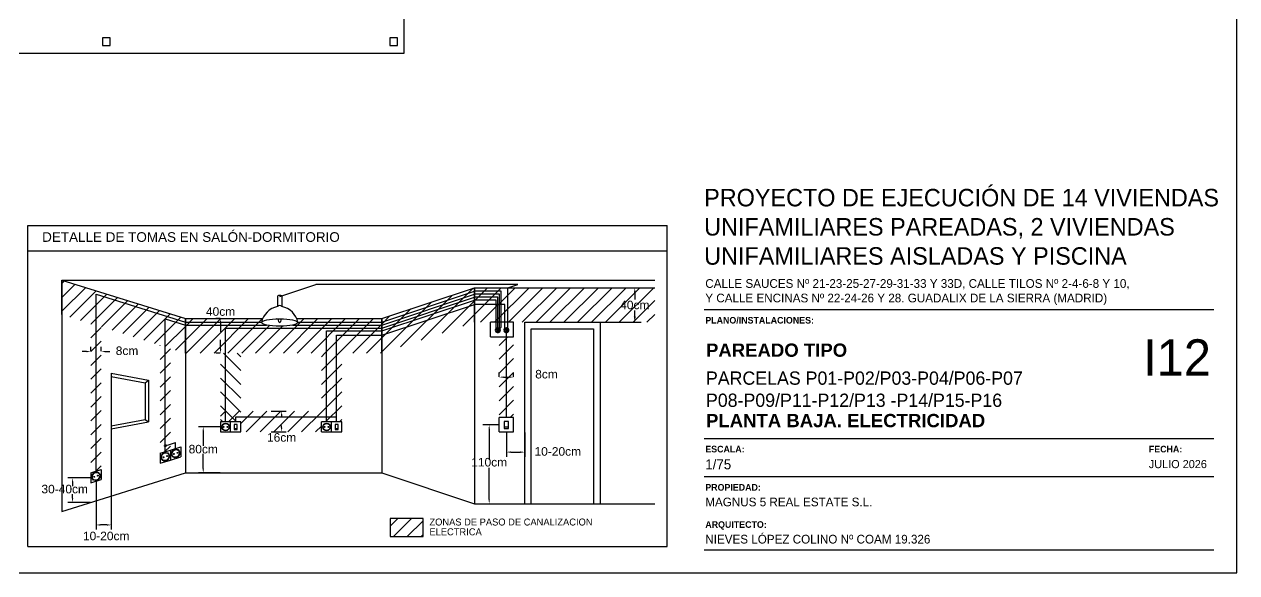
# Model space of a CAD drawing. Header units: millimetres. Extents: x 441156 to 441876, y 4514765 to 4515211.
# Drawn here: x 441412.62 to 441428.56, y 4515133.81 to 4515141.02 of the extents above; entities that cross this region are included whole.
import ezdxf

# ---------------------------------------------------------------- set-up
doc = ezdxf.new("R2010")
doc.units = ezdxf.units.MM
doc.layers.add('01_cartela', color=6, linetype='Continuous', plot=False)
for name, color, linetype in [('01_mono BAJA', 2, 'Continuous'), ('01_texto cartela', 5, 'Continuous'), ('01_textos', 7, 'Continuous'), ('CALEFAC_NOTAS', 7, 'Continuous'), ('CIRCUITOS SUELO RADIANTE', 1, 'Continuous'), ('INGIN ELECTRICIDAD TEXTO', 7, 'Continuous')]:
    doc.layers.add(name, color=color, linetype=linetype)
doc.styles.add('Century Gothic', font='', dxfattribs={"height": 2})
doc.styles.add('Century Gothic_3', font='', dxfattribs={"height": 4.5})
doc.styles.add('Century Gothic_5', font='', dxfattribs={"height": 2.5})
doc.styles.add('Century Gothic_6', font='', dxfattribs={"height": 11})
doc.styles.add('Estilo1', font='swissel.ttf')
doc.styles.add('NIEVES3', font='swisseb.ttf')
doc.styles.add('TEXTOINS_100_Century', font='', dxfattribs={"height": 0.13})
doc.styles.get('Century Gothic').set_extended_font_data('Century Gothic')
doc.styles.get('Century Gothic_3').set_extended_font_data('Century Gothic')
doc.styles.get('Century Gothic_5').set_extended_font_data('Century Gothic')
doc.styles.get('Century Gothic_6').set_extended_font_data('Century Gothic')
doc.styles.get('TEXTOINS_100_Century').set_extended_font_data('Century Gothic')
pattern_1 = [(45, (441350.50164, 4515104.89434), (-0.09113505, 0.09113505), [])]

# ---------------------------------------------------------------- blocks, each defined once
blk = doc.blocks.new('A$C6A825EFA')
at = {"layer": '01_mono BAJA', "color": 254}
for p, q in [((15.7, 0, 0), (15.7, 3)), ((0, 0, 0), (15.7, 0, 0))]:
    blk.add_line(p, q, dxfattribs=at)
blk.add_lwpolyline([(11.835, 0.2), (11.735, 0.2), (11.735, 0.1), (11.835, 0.1)], close=True, dxfattribs=at)
at = {"layer": '01_mono BAJA', "color": 254, "elevation": 0}
blk.add_lwpolyline([(15.61, 0.2), (15.51, 0.2), (15.51, 0.1), (15.61, 0.1)], close=True, dxfattribs=at)

msp = doc.modelspace()

# ---------------------------------------------------------------- hatches: boundary and pattern name
at = {"layer": 'INGIN ELECTRICIDAD TEXTO'}
h = msp.add_hatch(dxfattribs=at)
h.set_pattern_fill('ANSI31', color=4, scale=0.040594, style=0)
h.set_pattern_definition(pattern_1)
h.paths.add_polyline_path([(441413.11557391, 4515137.2068021), (441413.11557391, 4515137.66144954), (441414.73931476, 4515137.15403052), (441414.73931476, 4515136.69938308)])
h = msp.add_hatch(dxfattribs=at)
h.set_pattern_fill('ANSI31', color=4, scale=0.040594, style=0)
h.set_pattern_definition(pattern_1)
h.paths.add_polyline_path([(441417.32065993, 4515136.69938308), (441417.32065993, 4515137.15403052), (441418.53846558, 4515137.55996573), (441418.53846558, 4515137.10531829)])
edge = h.paths.add_edge_path()
edge.add_line((441417.3025419, 4515136.69938308), (441417.32065993, 4515136.71750111))
h = msp.add_hatch(dxfattribs=at)
h.set_pattern_fill('ANSI31', color=4, scale=0.040594, style=0)
h.set_pattern_definition(pattern_1)
h.paths.add_polyline_path([(441420.9096072, 4515137.10531829), (441420.9096072, 4515137.55996573), (441418.53846558, 4515137.55996573), (441418.53846558, 4515137.10531829)])
h = msp.add_hatch(dxfattribs=at)
h.set_pattern_fill('ANSI31', color=4, scale=0.040594, style=0)
h.set_pattern_definition(pattern_1)
h.paths.add_polyline_path([(441413.49597507, 4515135.12549309), (441413.63252931, 4515135.16816629), (441413.63252931, 4515137.04525353), (441413.49597507, 4515137.08792673)])
h = msp.add_hatch(dxfattribs=at)
h.set_pattern_fill('ANSI31', color=4, scale=0.040594, style=0)
h.set_pattern_definition(pattern_1)
h.paths.add_polyline_path([(441419.05357488, 4515135.85380885), (441418.86322145, 4515135.85380885), (441418.86322145, 4515136.91509327), (441419.05357488, 4515136.91509327)])
h = msp.add_hatch(dxfattribs=at)
h.set_pattern_fill('ANSI31', color=4, scale=0.040594, style=0)
h.set_pattern_definition([(135, (441481.49203, 4515104.89434), (0.09113505, 0.09113505), [])])
h.paths.add_polyline_path([(441415.46664051, 4515136.69938308), (441415.20014571, 4515136.69938308), (441415.20014571, 4515135.79674134), (441415.33339311, 4515135.79674134), (441415.46664051, 4515135.79674134)])
h = msp.add_hatch(dxfattribs=at)
h.set_pattern_fill('ANSI31', color=4, scale=0.040594, style=0)
h.set_pattern_definition(pattern_1)
h.paths.add_polyline_path([(441416.52702901, 4515136.69938308), (441416.79352381, 4515136.69938308), (441416.79352381, 4515135.79674134), (441416.66027641, 4515135.79674134), (441416.52702901, 4515135.79674134)])
h = msp.add_hatch(dxfattribs=at)
h.set_pattern_fill('ANSI31', color=4, scale=0.040594, style=0)
h.set_pattern_definition(pattern_1)
h.paths.add_polyline_path([(441416.52702901, 4515135.66358383), (441415.46664051, 4515135.66358383), (441415.46664051, 4515135.79674134), (441415.33339311, 4515135.79674134), (441415.20014571, 4515135.79674134), (441415.20014571, 4515135.93676408), (441416.52702901, 4515135.93676408)])
h = msp.add_hatch(dxfattribs=at)
h.set_pattern_fill('ANSI31', color=4, scale=0.040594, style=0)
h.set_pattern_definition([(45, (441347.91221, 4515105.73816), (-0.09113505, 0.09113505), [])])
h.paths.add_polyline_path([(441417.42930809, 4515134.2887068), (441417.86336251, 4515134.2887068), (441417.86336251, 4515134.52714745), (441417.42930809, 4515134.52714745)])

# ---------------------------------------------------------------- linework, layer by layer
at = {"layer": '01_cartela', "color": 3}
msp.add_lwpolyline([(441397.9221873, 4515155.34750872), (441397.9221873, 4515133.8124847), (441428.56017536, 4515133.8124847), (441428.56017536, 4515155.34750872)], close=True, dxfattribs=at)
at = {"layer": '01_texto cartela', "color": 5}
for p, q in [((441421.55890221, 4515137.27339118), (441428.26017536, 4515137.27339118)), ((441421.55890221, 4515135.5790118), (441428.26017536, 4515135.5790118)), ((441421.55890221, 4515135.07669236), (441428.26017536, 4515135.07669236)), ((441421.55890221, 4515134.1124847), (441428.26017536, 4515134.1124847))]:
    msp.add_line(p, q, dxfattribs=at)
at = {"layer": 'CALEFAC_NOTAS', "color": 7}
msp.add_line((441412.66907077, 4515138.37791631), (441421.0736961, 4515138.37791631), dxfattribs=at)
at = {"layer": 'CIRCUITOS SUELO RADIANTE', "color": 7}
for p, q in [((441412.66907077, 4515134.15861768), (441412.66907077, 4515138.37791631)), ((441421.0736961, 4515134.15861768), (441421.0736961, 4515138.37791631)), ((441412.66907077, 4515138.04581631), (441421.0736961, 4515138.04581631)), ((441412.66907077, 4515134.15861768), (441421.0736961, 4515134.15861768))]:
    msp.add_line(p, q, dxfattribs=at)
at = {"layer": 'INGIN ELECTRICIDAD TEXTO', "color": 4}
for p, q in [((441413.11557391, 4515137.66144954), (441413.11557391, 4515134.61693543)), ((441413.11557391, 4515137.66144954), (441420.9096072, 4515137.66144954)), ((441413.11557391, 4515137.66144954), (441414.73931476, 4515137.15403052)), ((441413.11557391, 4515137.2068021), (441413.11557391, 4515137.66144954)), ((441413.56425219, 4515135.14682969), (441413.56425219, 4515137.47674854)), ((441413.56425219, 4515137.47674854), (441414.73931476, 4515137.10954148)), ((441415.97860935, 4515137.44523103), (441416.45174868, 4515137.60294414)), ((441419.10763017, 4515137.60294414), (441416.45174868, 4515137.60294414)), ((441417.32065993, 4515137.15403052), (441418.53846558, 4515137.55996573)), ((441417.32065993, 4515137.10954148), (441418.53846558, 4515137.5154767)), ((441417.32065993, 4515137.06894796), (441418.53846558, 4515137.47488318)), ((441418.53846558, 4515137.55996573), (441418.53846558, 4515134.71841923)), ((441418.53846558, 4515137.55996573), (441420.9096072, 4515137.55996573)), ((441418.53846558, 4515137.10531829), (441418.53846558, 4515137.55996573)), ((441418.88970989, 4515137.5154767), (441418.53846558, 4515137.5154767)), ((441418.86645408, 4515137.47488318), (441418.53846558, 4515137.47488318)), ((441418.86645408, 4515137.00415005), (441418.86645408, 4515137.47488318)), ((441418.88970989, 4515137.04024074), (441418.88970989, 4515137.5154767)), ((441418.97869493, 4515137.55996573), (441419.10763017, 4515137.60294414)), ((441418.97869493, 4515137.00415005), (441418.97869493, 4515137.55996573)), ((441420.19651682, 4515137.55996573), (441420.73189338, 4515137.55996573)), ((441420.64664699, 4515137.48040243), (441420.64664699, 4515137.40652222)), ((441415.94861859, 4515137.44533348), (441415.94861859, 4515137.31115565)), ((441416.00860095, 4515137.44521926), (441416.00860095, 4515137.31104143)), ((441417.32065993, 4515137.02832155), (441418.53846558, 4515137.43425676)), ((441417.32065993, 4515136.99124139), (441418.53846558, 4515137.3971766)), ((441417.32065993, 4515136.93451311), (441418.53846558, 4515137.34044832)), ((441418.84615732, 4515137.43425676), (441418.53846558, 4515137.43425676)), ((441418.82586056, 4515137.3971766), (441418.53846558, 4515137.3971766)), ((441418.9381014, 4515137.34044832), (441418.53846558, 4515137.34044832)), ((441418.82586056, 4515137.00415005), (441418.82586056, 4515137.3971766)), ((441418.84615732, 4515137.00415005), (441418.84615732, 4515137.43425676)), ((441418.9381014, 4515137.00415005), (441418.9381014, 4515137.34044832)), ((441414.47411861, 4515135.40438126), (441414.47411861, 4515137.15182176)), ((441414.47411861, 4515137.15182176), (441414.73931476, 4515137.06894796)), ((441414.73931476, 4515136.69938308), (441414.73931476, 4515137.15403052)), ((441414.73931476, 4515137.15403052), (441414.73931476, 4515135.12435445)), ((441414.73931476, 4515137.15403052), (441415.75450638, 4515137.15403052)), ((441414.73931476, 4515137.05247769), (441414.84086759, 4515137.15403052)), ((441414.73931476, 4515136.87020758), (441415.0231377, 4515137.15403052)), ((441414.75076037, 4515136.69938308), (441415.20540781, 4515137.15403052)), ((441414.93303048, 4515136.69938308), (441415.38767792, 4515137.15403052)), ((441415.11530059, 4515136.69938308), (441415.56994803, 4515137.15403052)), ((441415.19615689, 4515137.15403052), (441415.14034079, 4515137.15403052)), ((441415.2975707, 4515136.69938308), (441415.75221814, 4515137.15403052)), ((441415.84438103, 4515136.69938308), (441416.29902847, 4515137.15403052)), ((441415.93093283, 4515137.1504751), (441415.93448825, 4515137.15403052)), ((441416.02665114, 4515136.69938308), (441416.48129858, 4515137.15403052)), ((441416.20271232, 4515137.15403052), (441417.25976965, 4515137.15403052)), ((441416.20892125, 4515136.69938308), (441416.66356869, 4515137.15403052)), ((441416.39119136, 4515136.69938308), (441416.8458388, 4515137.15403052)), ((441416.57346147, 4515136.69938308), (441417.02810891, 4515137.15403052)), ((441416.67898258, 4515137.15403052), (441417.32065993, 4515137.15403052)), ((441416.75573158, 4515136.69938308), (441417.21037902, 4515137.15403052)), ((441417.32065993, 4515136.69938308), (441417.32065993, 4515137.15403052)), ((441417.32065993, 4515137.15403052), (441417.32065993, 4515135.12435445)), ((441420.64664699, 4515137.18488159), (441420.64664699, 4515137.2587618)), ((441414.73931476, 4515137.10954148), (441415.74100647, 4515137.10954148)), ((441414.73931476, 4515137.06894796), (441415.80610041, 4515137.06894796)), ((441415.20123108, 4515137.09719959), (441415.20123108, 4515136.97947838)), ((441415.26676941, 4515135.79674134), (441415.26676941, 4515137.02832155)), ((441415.26676941, 4515137.02832155), (441417.32065993, 4515137.02832155)), ((441415.47984081, 4515136.69938308), (441415.84307177, 4515137.06261404)), ((441415.66211092, 4515136.69938308), (441416.01747515, 4515137.05474731)), ((441416.15111829, 4515137.06894796), (441417.32065993, 4515137.06894796)), ((441416.21621223, 4515137.10954148), (441417.32065993, 4515137.10954148)), ((441416.59365271, 4515135.79674134), (441416.59365271, 4515136.99124139)), ((441416.59365271, 4515136.99124139), (441417.32065993, 4515136.99124139)), ((441416.93800169, 4515136.69938308), (441417.32065993, 4515137.08204133)), ((441418.84615732, 4515137.00147444), (441418.88970989, 4515137.04024074)), ((441418.95839817, 4515135.85380885), (441418.95839817, 4515137.00415005)), ((441419.20055477, 4515134.71841923), (441419.20055477, 4515137.10531829)), ((441419.20055477, 4515137.10531829), (441420.18941295, 4515137.10531829)), ((441419.28580116, 4515134.71841923), (441419.28580116, 4515137.0200719)), ((441419.28580116, 4515137.0200719), (441420.10416655, 4515137.0200719)), ((441420.10416655, 4515137.0200719), (441420.10416655, 4515134.71841923)), ((441420.18941295, 4515137.10531829), (441420.18941295, 4515134.71841923)), ((441420.19651682, 4515137.10531829), (441420.73189338, 4515137.10531829)), ((441415.20123108, 4515136.75621401), (441415.20123108, 4515136.87393522)), ((441416.72690011, 4515135.79674134), (441416.72690011, 4515136.93451311)), ((441416.72690011, 4515136.93451311), (441417.32065993, 4515136.93451311)), ((441417.1202718, 4515136.69938308), (441417.32065993, 4515136.89977122)), ((441413.43914414, 4515136.72048855), (441413.38231321, 4515136.72048855)), ((441413.49597507, 4515136.72556274), (441413.49597507, 4515136.78137883)), ((441413.63252931, 4515136.72556274), (441413.63252931, 4515136.78137883)), ((441413.68936024, 4515136.72048855), (441413.74619117, 4515136.72048855)), ((441414.4058415, 4515136.80069551), (441414.40804947, 4515136.80290348)), ((441414.4058415, 4515136.6184254), (441414.54239573, 4515136.75497963)), ((441415.19615689, 4515136.69938308), (441415.14034079, 4515136.69938308)), ((441417.3025419, 4515136.69938308), (441417.32065993, 4515136.71750111)), ((441414.4058415, 4515136.43615529), (441414.54239573, 4515136.57270952)), ((441413.76507025, 4515136.43477646), (441413.76507025, 4515135.70485085)), ((441413.76507025, 4515136.43477646), (441414.25219251, 4515136.34344104)), ((441413.76507025, 4515136.39418294), (441414.21159898, 4515136.3104588)), ((441414.21159898, 4515136.3104588), (441414.25219251, 4515136.34344104)), ((441414.25219251, 4515136.34344104), (441414.25219251, 4515135.79618627)), ((441414.4058415, 4515136.25388518), (441414.54239573, 4515136.39043941)), ((441418.86322145, 4515136.38952525), (441418.86322145, 4515136.44534134)), ((441418.92005238, 4515136.38445106), (441418.99674395, 4515136.38445106)), ((441419.05357488, 4515136.38952525), (441419.05357488, 4515136.44534134)), ((441414.21159898, 4515136.3104588), (441414.21159898, 4515135.82916851)), ((441414.4058415, 4515136.07161507), (441414.54239573, 4515136.2081693)), ((441414.4058415, 4515135.88934496), (441414.54239573, 4515136.02589919)), ((441415.40001681, 4515135.86172458), (441416.72690011, 4515135.86172458)), ((441415.40001681, 4515135.79674134), (441415.40001681, 4515135.86172458)), ((441415.86866155, 4515135.93676408), (441416.06503856, 4515135.93676408)), ((441416.00414827, 4515135.87993315), (441416.00414827, 4515135.85294553)), ((441413.76507025, 4515135.74544437), (441414.21159898, 4515135.82916851)), ((441413.76507025, 4515135.70485085), (441414.25219251, 4515135.79618627)), ((441414.21159898, 4515135.82916851), (441414.25219251, 4515135.79618627)), ((441414.4058415, 4515135.70707485), (441414.54239573, 4515135.84362908)), ((441415.19507152, 4515135.73016259), (441414.91271037, 4515135.73016259)), ((441416.00414827, 4515135.72041476), (441416.00414827, 4515135.74740238)), ((441418.86322145, 4515135.75869634), (441418.64961841, 4515135.75869634)), ((441413.76507025, 4515135.69977666), (441413.76507025, 4515134.37998497)), ((441414.4058415, 4515135.52480474), (441414.54239573, 4515135.66135897)), ((441414.97360066, 4515135.67333166), (441414.97360066, 4515135.4800301)), ((441415.86866155, 4515135.66358383), (441416.06503856, 4515135.66358383)), ((441418.73264822, 4515135.70186541), (441418.73264822, 4515135.29671856)), ((441418.95839817, 4515135.65850964), (441418.95839817, 4515135.33763777)), ((441419.20055477, 4515135.65850964), (441419.20055477, 4515135.33763777)), ((441414.4058415, 4515135.38304466), (441414.54239573, 4515135.42571786)), ((441414.46476517, 4515135.40145831), (441414.54239573, 4515135.47908886)), ((441414.47411861, 4515135.48320143), (441414.54239573, 4515135.50453803)), ((441414.54239573, 4515135.50453803), (441414.61067285, 4515135.52587463)), ((441414.54239573, 4515135.42571786), (441414.67894996, 4515135.46839105)), ((441414.54239573, 4515135.42571786), (441414.54239573, 4515135.29420006)), ((441414.54239573, 4515135.42571786), (441414.54239573, 4515135.29420006)), ((441414.61067285, 4515135.44705445), (441414.61067285, 4515135.52587463)), ((441414.67894996, 4515135.46839105), (441414.67894996, 4515135.33687326)), ((441419.0152291, 4515135.39852805), (441419.14372384, 4515135.39852805)), ((441414.4058415, 4515135.38304466), (441414.4058415, 4515135.25152686)), ((441414.4058415, 4515135.25152686), (441414.54239573, 4515135.29420006)), ((441414.54239573, 4515135.29420006), (441414.67894996, 4515135.33687326)), ((441414.97360066, 4515135.18118538), (441414.97360066, 4515135.37448694)), ((441413.11557391, 4515134.61693543), (441414.73931476, 4515135.12435445)), ((441413.49597507, 4515135.12549309), (441413.63252931, 4515135.16816629)), ((441413.49597507, 4515135.12549309), (441413.49597507, 4515134.99397529)), ((441413.63252931, 4515135.16816629), (441413.63252931, 4515135.03664849)), ((441414.73931476, 4515135.12435445), (441417.32065993, 4515135.12435445)), ((441415.19507152, 4515135.12435445), (441414.91271037, 4515135.12435445)), ((441417.32065993, 4515135.12435445), (441418.53846558, 4515134.71841923)), ((441418.73264822, 4515134.77525016), (441418.73264822, 4515135.1911754)), ((441413.49090088, 4515135.05973453), (441413.19531263, 4515135.05975451)), ((441413.25619907, 4515135.00291946), (441413.25619553, 4515134.95055685)), ((441413.49597507, 4515134.99397529), (441413.63252931, 4515135.03664849)), ((441413.56425219, 4515135.0102377), (441413.56425219, 4515134.37998497)), ((441413.25618486, 4515134.79265109), (441413.2561884, 4515134.8450137)), ((441413.49087899, 4515134.7358043), (441413.19529074, 4515134.73582427)), ((441418.53846558, 4515134.71841923), (441420.9096072, 4515134.71841923)), ((441413.70823932, 4515134.44087526), (441413.62108312, 4515134.44087526))]:
    msp.add_line(p, q, dxfattribs=at)
at = {"layer": 'INGIN ELECTRICIDAD TEXTO', "color": 4, "linetype": 'Continuous'}
for p, q in [((441419.05357488, 4515137.10531829), (441418.74920098, 4515137.10531829)), ((441418.74920098, 4515136.91509327), (441418.74920098, 4515137.10531829)), ((441419.05357488, 4515136.91509327), (441419.05357488, 4515137.10531829)), ((441418.74920098, 4515136.91509327), (441419.05357488, 4515136.91509327)), ((441415.33339311, 4515135.79674134), (441415.20014571, 4515135.79674134)), ((441415.20014571, 4515135.79674134), (441415.20014571, 4515135.66358383)), ((441415.20014571, 4515135.79674134), (441415.20014571, 4515135.66358383)), ((441415.46664051, 4515135.79674134), (441415.33339311, 4515135.79674134)), ((441415.33339311, 4515135.66358383), (441415.33339311, 4515135.79674134)), ((441415.38107244, 4515135.76030924), (441415.38107244, 4515135.69705376)), ((441415.41888689, 4515135.76030924), (441415.38107244, 4515135.76030924)), ((441415.38107244, 4515135.71019775), (441415.41888689, 4515135.71019775)), ((441415.41888689, 4515135.69705376), (441415.41888689, 4515135.76030924)), ((441415.46664051, 4515135.66358383), (441415.46664051, 4515135.79674134)), ((441416.66027641, 4515135.79674134), (441416.52702901, 4515135.79674134)), ((441416.52702901, 4515135.66358383), (441416.52702901, 4515135.79674134)), ((441416.79352381, 4515135.79674134), (441416.66027641, 4515135.79674134)), ((441416.66027641, 4515135.66358383), (441416.66027641, 4515135.79674134)), ((441416.70795574, 4515135.76030924), (441416.70795574, 4515135.69705376)), ((441416.74577019, 4515135.76030924), (441416.70795574, 4515135.76030924)), ((441416.70795574, 4515135.71019775), (441416.74577019, 4515135.71019775)), ((441416.74577019, 4515135.69705376), (441416.74577019, 4515135.76030924)), ((441416.79352381, 4515135.66358383), (441416.79352381, 4515135.79674134)), ((441419.05357488, 4515135.85380885), (441418.86322145, 4515135.85380885)), ((441418.86322145, 4515135.66358383), (441418.86322145, 4515135.85380885)), ((441418.93133478, 4515135.80176298), (441418.93133478, 4515135.71139801)), ((441418.98535543, 4515135.80176298), (441418.93133478, 4515135.80176298)), ((441418.93133478, 4515135.73017515), (441418.98535543, 4515135.73017515)), ((441418.93133478, 4515135.71139801), (441418.98535543, 4515135.71139801)), ((441418.98535543, 4515135.71139801), (441418.98535543, 4515135.80176298)), ((441419.05357488, 4515135.66358383), (441419.05357488, 4515135.85380885)), ((441415.20014571, 4515135.66358383), (441415.33339311, 4515135.66358383)), ((441415.33339311, 4515135.66358383), (441415.46664051, 4515135.66358383)), ((441415.38107244, 4515135.69705376), (441415.41888689, 4515135.69705376)), ((441416.52702901, 4515135.66358383), (441416.66027641, 4515135.66358383)), ((441416.66027641, 4515135.66358383), (441416.79352381, 4515135.66358383)), ((441416.70795574, 4515135.69705376), (441416.74577019, 4515135.69705376)), ((441418.86322145, 4515135.66358383), (441419.05357488, 4515135.66358383))]:
    msp.add_line(p, q, dxfattribs=at)
at = {"layer": 'INGIN ELECTRICIDAD TEXTO', "color": 4}
for points, const_width in [([(441418.82586056, 4515137.00147444, 1), (441418.86645408, 4515137.00147444, 1)], 0.04059352), ([(441418.9381014, 4515137.00147444, 1), (441418.97869493, 4515137.00147444, 1)], 0.04059352), ([(441414.46397023, 4515135.48320143, 1), (441414.48426699, 4515135.48320143, 1)], 0.02029676)]:
    msp.add_lwpolyline(points, format="xyb", close=True, dxfattribs=dict(at, const_width=const_width))
msp.add_lwpolyline([(441417.42930809, 4515134.2887068), (441417.86336251, 4515134.2887068), (441417.86336251, 4515134.52714745), (441417.42930809, 4515134.52714745)], close=True, dxfattribs=at)
at = {"layer": 'INGIN ELECTRICIDAD TEXTO', "color": 4, "linetype": 'Continuous'}
for centre, radius in [((441415.26761028, 4515135.72997967), 0.0504535), ((441415.26761028, 4515135.72997967), 0.04586682), ((441415.24172647, 4515135.73063477), 0.00661513), ((441415.29275736, 4515135.73063477), 0.00661513), ((441416.59449358, 4515135.72997967), 0.0504535), ((441416.59449358, 4515135.72997967), 0.04586682), ((441416.56860977, 4515135.73063477), 0.00661513), ((441416.61964066, 4515135.73063477), 0.00661513)]:
    msp.add_circle(centre, radius, dxfattribs=at)
at = {"layer": 'INGIN ELECTRICIDAD TEXTO', "color": 4}
for centre, start, end in [((441415.99918479, 4515137.050391), 100.970286236, 168.63035346), ((441415.95803391, 4515137.050391), 11.36964654, 79.029713764)]:
    msp.add_arc(centre, 0.26572293, start, end, dxfattribs=at)
for centre, major_axis, ratio, start_param, end_param in [((441415.97860935, 4515137.44523103), (0.02999161, 0), 0.4539946762, -0.0008645368, 3.1491171042), ((441415.97860935, 4515137.31125811), (-0.02999161, 0), 0.4539946762, 3.1415926536, 6.2831853072), ((441415.97860935, 4515137.15144565), (0, 0.04867057), 0.4199612415, 1.574431516, 4.7087537912)]:
    msp.add_ellipse(centre, major_axis=major_axis, ratio=ratio, start_param=start_param, end_param=end_param, dxfattribs=at)
for centre, major_axis, ratio in [((441415.97860935, 4515137.10277508), (0.23993288, 0), 0.202850762), ((441414.47411861, 4515135.33862236), (-0.03236955, -0.04975203), 0.885955572), ((441414.47411861, 4515135.33862236), (-0.02923202, -0.04492964), 0.8545401885), ((441414.61067285, 4515135.38129556), (-0.03236955, -0.04975203), 0.885955572), ((441414.61067285, 4515135.38129556), (-0.02923202, -0.04492964), 0.8545401885), ((441414.63477822, 4515135.38892355), (-0.00362353, -0.00556937), 0.8155785569), ((441414.45132538, 4515135.33149947), (-0.00362353, -0.00556937), 0.8155785569), ((441414.49822398, 4515135.34625036), (-0.00362353, -0.00556937), 0.8155785569), ((441414.58787961, 4515135.37417267), (-0.00362353, -0.00556937), 0.8155785569), ((441413.56425219, 4515135.08107079), (-0.03236955, -0.04975203), 0.885955572), ((441413.56425219, 4515135.08107079), (-0.02923202, -0.04492964), 0.8545401885), ((441413.54145895, 4515135.07394791), (-0.00362353, -0.00556937), 0.8155785569), ((441413.58835756, 4515135.08869879), (-0.00362353, -0.00556937), 0.8155785569)]:
    msp.add_ellipse(centre, major_axis=major_axis, ratio=ratio, dxfattribs=at)
for points in [[(441420.63338644, 4515137.48040243), (441420.65990754, 4515137.48040243), (441420.64664699, 4515137.55996573)], [(441415.19175926, 4515137.09719959), (441415.2107029, 4515137.09719959), (441415.20123108, 4515137.15403052)], [(441420.63338644, 4515137.18488159), (441420.65990754, 4515137.18488159), (441420.64664699, 4515137.10531829)], [(441413.43914414, 4515136.72996037), (441413.43914414, 4515136.71101672), (441413.49597507, 4515136.72048855)], [(441413.68936024, 4515136.72996037), (441413.68936024, 4515136.71101672), (441413.63252931, 4515136.72048855)], [(441415.19175926, 4515136.75621401), (441415.2107029, 4515136.75621401), (441415.20123108, 4515136.69938308)], [(441418.92005238, 4515136.39392288), (441418.92005238, 4515136.37497924), (441418.86322145, 4515136.38445106)], [(441418.99674395, 4515136.39392288), (441418.99674395, 4515136.37497924), (441419.05357488, 4515136.38445106)], [(441415.99467645, 4515135.87993315), (441416.0136201, 4515135.87993315), (441416.00414827, 4515135.93676408)], [(441414.96412884, 4515135.67333166), (441414.98307248, 4515135.67333166), (441414.97360066, 4515135.73016259)], [(441415.99467645, 4515135.72041476), (441416.0136201, 4515135.72041476), (441416.00414827, 4515135.66358383)], [(441418.7231764, 4515135.70186541), (441418.74212004, 4515135.70186541), (441418.73264822, 4515135.75869634)], [(441419.0152291, 4515135.40799987), (441419.0152291, 4515135.38905623), (441418.95839817, 4515135.39852805)], [(441419.14372384, 4515135.40799987), (441419.14372384, 4515135.38905623), (441419.20055477, 4515135.39852805)], [(441414.96412884, 4515135.18118538), (441414.98307248, 4515135.18118538), (441414.97360066, 4515135.12435445)], [(441413.24672725, 4515135.00292011), (441413.26567089, 4515135.00291882), (441413.25620291, 4515135.05975039)], [(441413.24671304, 4515134.79265173), (441413.26565668, 4515134.79265045), (441413.25618102, 4515134.73582016)], [(441418.7231764, 4515134.77525016), (441418.74212004, 4515134.77525016), (441418.73264822, 4515134.71841923)], [(441413.62108312, 4515134.45034708), (441413.62108312, 4515134.43140343), (441413.56425219, 4515134.44087526)], [(441413.70823932, 4515134.45034708), (441413.70823932, 4515134.43140343), (441413.76507025, 4515134.44087526)]]:
    msp.add_solid(points, dxfattribs=at)

# ---------------------------------------------------------------- block references
at = {"layer": '01_mono BAJA'}
msp.add_blockref('A$C6A825EFA', (441401.91524044, 4515140.64417545), dxfattribs=at)

# ---------------------------------------------------------------- texts
at = {"layer": '01_texto cartela', "color": 5}
for s, insert, char_height, width, attachment_point, style in [('\\PPROYECTO DE EJECUCIÓN DE 14 VIVIENDAS UNIFAMILIARES PAREADAS, 2 VIVIENDAS UNIFAMILIARES AISLADAS Y PISCINA', (441421.55890221, 4515139.24320227), 0.23, 6.8221698289, 1, 'Century Gothic_3'), ('CALLE SAUCES Nº 21-23-25-27-29-31-33 Y 33D, CALLE TILOS Nº 2-4-6-8 Y 10, \\PY CALLE ENCINAS Nº 22-24-26 Y 28. GUADALIX DE LA SIERRA (MADRID)', (441421.5736961, 4515137.67310265), 0.114550418, 9.2468106263, 1, 'Century Gothic'), ('{\\fCentury Gothic|b1|i0|c0|p34;PLANO/INSTALACIONES: }', (441421.5736961, 4515137.17613372), 0.0870135776, 2.1171461181, 1, 'Century Gothic'), ('\\pt2.3273;\\PPARCELAS P01-P02/P03-P04/P06-P07\\PP08-P09/P11-P12/P13 -P14/P15-P16 ', (441421.58257243, 4515135.99094298), 0.1745530179, 7.0090801689, 7, 'Century Gothic_5'), ('\\pt2.3273;PLANTA BAJA. ELECTRICIDAD', (441421.58257243, 4515135.72377073), 0.1745530179, 7.0090801689, 7, 'NIEVES3'), ('{\\fCentury Gothic|b1|i0|c0|p34;ESCALA: }', (441421.5736961, 4515135.48175434), 0.0870135776, 2.1171461181, 1, 'Century Gothic'), ('{\\fCentury Gothic|b1|i0|c0|p34;FECHA: }', (441427.40456352, 4515135.48175434), 0.0870135776, 2.1171461181, 1, 'Century Gothic'), ('1/75', (441421.5736961, 4515135.3031219), 0.130914763, 2.1171461181, 1, 'Century Gothic'), ('JULIO 2026', (441427.40456352, 4515135.29489519), 0.106913723, 3.5043768434, 1, 'Century Gothic'), ('{\\fCentury Gothic|b1|i0|c0|p34;PROPIEDAD:}', (441421.5736961, 4515134.97906928), 0.0870135776, 0.8370923696, 1, 'Century Gothic'), ('MAGNUS 5 REAL ESTATE S.L.', (441421.5736961, 4515134.80043684), 0.114550418, 4.882308024, 1, 'Century Gothic'), ('{\\fCentury Gothic|b1|i0|c0|p34;ARQUITECTO:}', (441421.5736961, 4515134.489984), 0.0870135776, 0.8370923696, 1, 'Century Gothic'), ('NIEVES LÓPEZ COLINO Nº COAM 19.326', (441421.5736961, 4515134.31135157), 0.114550418, 3.6515309653, 1, 'Century Gothic')]:
    msp.add_mtext(s, dxfattribs=dict(at, insert=insert, char_height=char_height, width=width, attachment_point=attachment_point, style=style))
at = {"layer": '01_texto cartela', "color": 1}
for s, insert, char_height, width, attachment_point, style in [('\\pt2.3273;PAREADO TIPO ', (441421.58257243, 4515136.64975464), 0.1745530179, 7.0090801689, 7, 'NIEVES3'), ('I12', (441428.22064813, 4515136.88187026), 0.478574677, 1.0498533469, 3, 'Century Gothic_6')]:
    msp.add_mtext(s, dxfattribs=dict(at, insert=insert, char_height=char_height, width=width, attachment_point=attachment_point, style=style))
at = {"layer": '01_textos', "color": 1, "style": 'Estilo1'}
msp.add_text('DETALLE DE TOMAS EN SALÓN-DORMITORIO', height=0.1266796486, dxfattribs=at).set_placement((441412.85568894, 4515138.16351032))
at = {"layer": 'INGIN ELECTRICIDAD TEXTO', "color": 4, "style": 'TEXTOINS_100_Century'}
for s, height, p in [('ZONAS DE PASO DE CANALIZACION', 0.0916173226, (441417.94710918, 4515134.43381758)), ('ELECTRICA', 0.091617323, (441417.94710918, 4515134.30491883))]:
    msp.add_text(s, height=height, dxfattribs=at).set_placement(p)
at = {"layer": 'INGIN ELECTRICIDAD TEXTO', "color": 4, "char_height": 0.1125, "style": 'Estilo1'}
for s, insert, attachment_point in [('40cm', (441415.20123108, 4515137.24650663), 5), ('40cm', (441420.64664699, 4515137.33264201), 5), ('8cm', (441413.97173334, 4515136.73097936), 5), ('8cm', (441419.4861718, 4515136.42264231), 5), ('16cm', (441416.00414827, 4515135.59111244), 5), ('80cm', (441414.97360066, 4515135.43731953), 5), ('10-20cm', (441419.32871083, 4515135.40682498), 4), ('110cm', (441418.73264822, 4515135.26530227), 5), ('30-40cm', (441413.15220725, 4515134.91237209), 5), ('10-20cm', (441413.69787134, 4515134.29527966), 5)]:
    msp.add_mtext(s, dxfattribs=dict(at, insert=insert, attachment_point=attachment_point))

doc.saveas('drawing.dxf')
